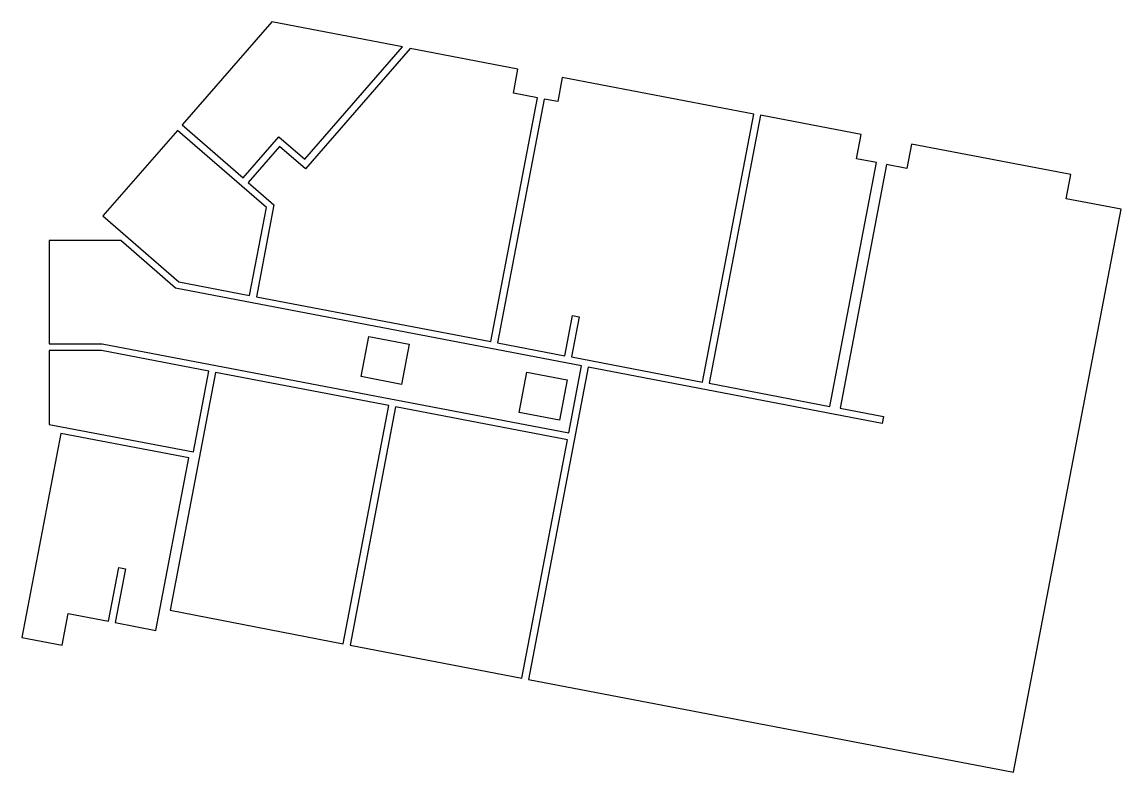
# Model space of a CAD drawing. Header units: metres. Extents: x 2548652 to 2564747, y 5173366 to 5184350.
import ezdxf

# ---------------------------------------------------------------- set-up
doc = ezdxf.new("R2010")
doc.units = ezdxf.units.M
doc.layers.add('AREE LEONARDO', color=5, linetype='Continuous')

msp = doc.modelspace()

# ---------------------------------------------------------------- linework, layer by layer
at = {"layer": 'AREE LEONARDO', "color": 3}
for points in [[(2554224, 5183984), (2552312, 5184350), (2550999, 5182842), (2551889, 5182066), (2552415, 5182669), (2552792, 5182341), (2554224, 5183984)], [(2551095, 5177965), (2549223, 5178323), (2548652, 5175337), (2549241, 5175224), (2549330, 5175686), (2549919, 5175573), (2550069, 5176359), (2550167, 5176340), (2550015, 5175555), (2550613, 5175440), (2551095, 5177965)]]:
    msp.add_lwpolyline(points, dxfattribs=at)
at = {"layer": 'AREE LEONARDO'}
for points in [[(2555520, 5179670), (2556202, 5183240), (2555849, 5183307), (2555916, 5183661), (2554338, 5183963), (2552802, 5182199), (2552425, 5182528), (2551965, 5182000), (2552342, 5181672), (2552085, 5180326), (2555520, 5179670)], [(2559368, 5183002), (2556564, 5183537), (2556497, 5183184), (2556300, 5183221), (2555618, 5179651), (2556600, 5179463), (2556713, 5180052), (2556811, 5180034), (2556698, 5179444), (2558618, 5179077), (2559368, 5183002)], [(2558716, 5179059), (2560484, 5178721), (2561167, 5182291), (2560872, 5182348), (2560940, 5182701), (2559466, 5182983), (2558716, 5179059)], [(2550930, 5182762), (2549838, 5181510), (2550947, 5180543), (2551986, 5180345), (2552233, 5181634), (2550930, 5182762)], [(2561678, 5182560), (2561611, 5182206), (2561314, 5182263), (2560632, 5178693), (2561270, 5178571), (2561251, 5178472), (2556946, 5179295), (2556072, 5174723), (2563172, 5173366), (2564747, 5181607), (2563942, 5181761), (2564010, 5182115), (2561678, 5182560)], [(2556848, 5179314), (2550902, 5180450), (2550100, 5181149), (2549052, 5181149), (2549052, 5179637), (2549827, 5179637), (2556660, 5178332), (2556848, 5179314)], [(2551389, 5179237), (2549818, 5179537), (2549052, 5179537), (2549052, 5178457), (2551163, 5178054), (2551389, 5179237)], [(2554025, 5178733), (2551487, 5179218), (2550822, 5175736), (2553358, 5175242), (2554025, 5178733)], [(2556641, 5178233), (2554123, 5178715), (2553456, 5175223), (2555974, 5174742), (2556641, 5178233)]]:
    msp.add_lwpolyline(points, dxfattribs=at)
at = {"layer": 'AREE LEONARDO', "color": 1}
for points in [[(2553733, 5179745), (2554322, 5179633), (2554209, 5179043), (2553620, 5179156)], [(2556046, 5179221), (2556635, 5179108), (2556523, 5178519), (2555933, 5178632)]]:
    msp.add_lwpolyline(points, close=True, dxfattribs=at)

doc.saveas('drawing.dxf')
